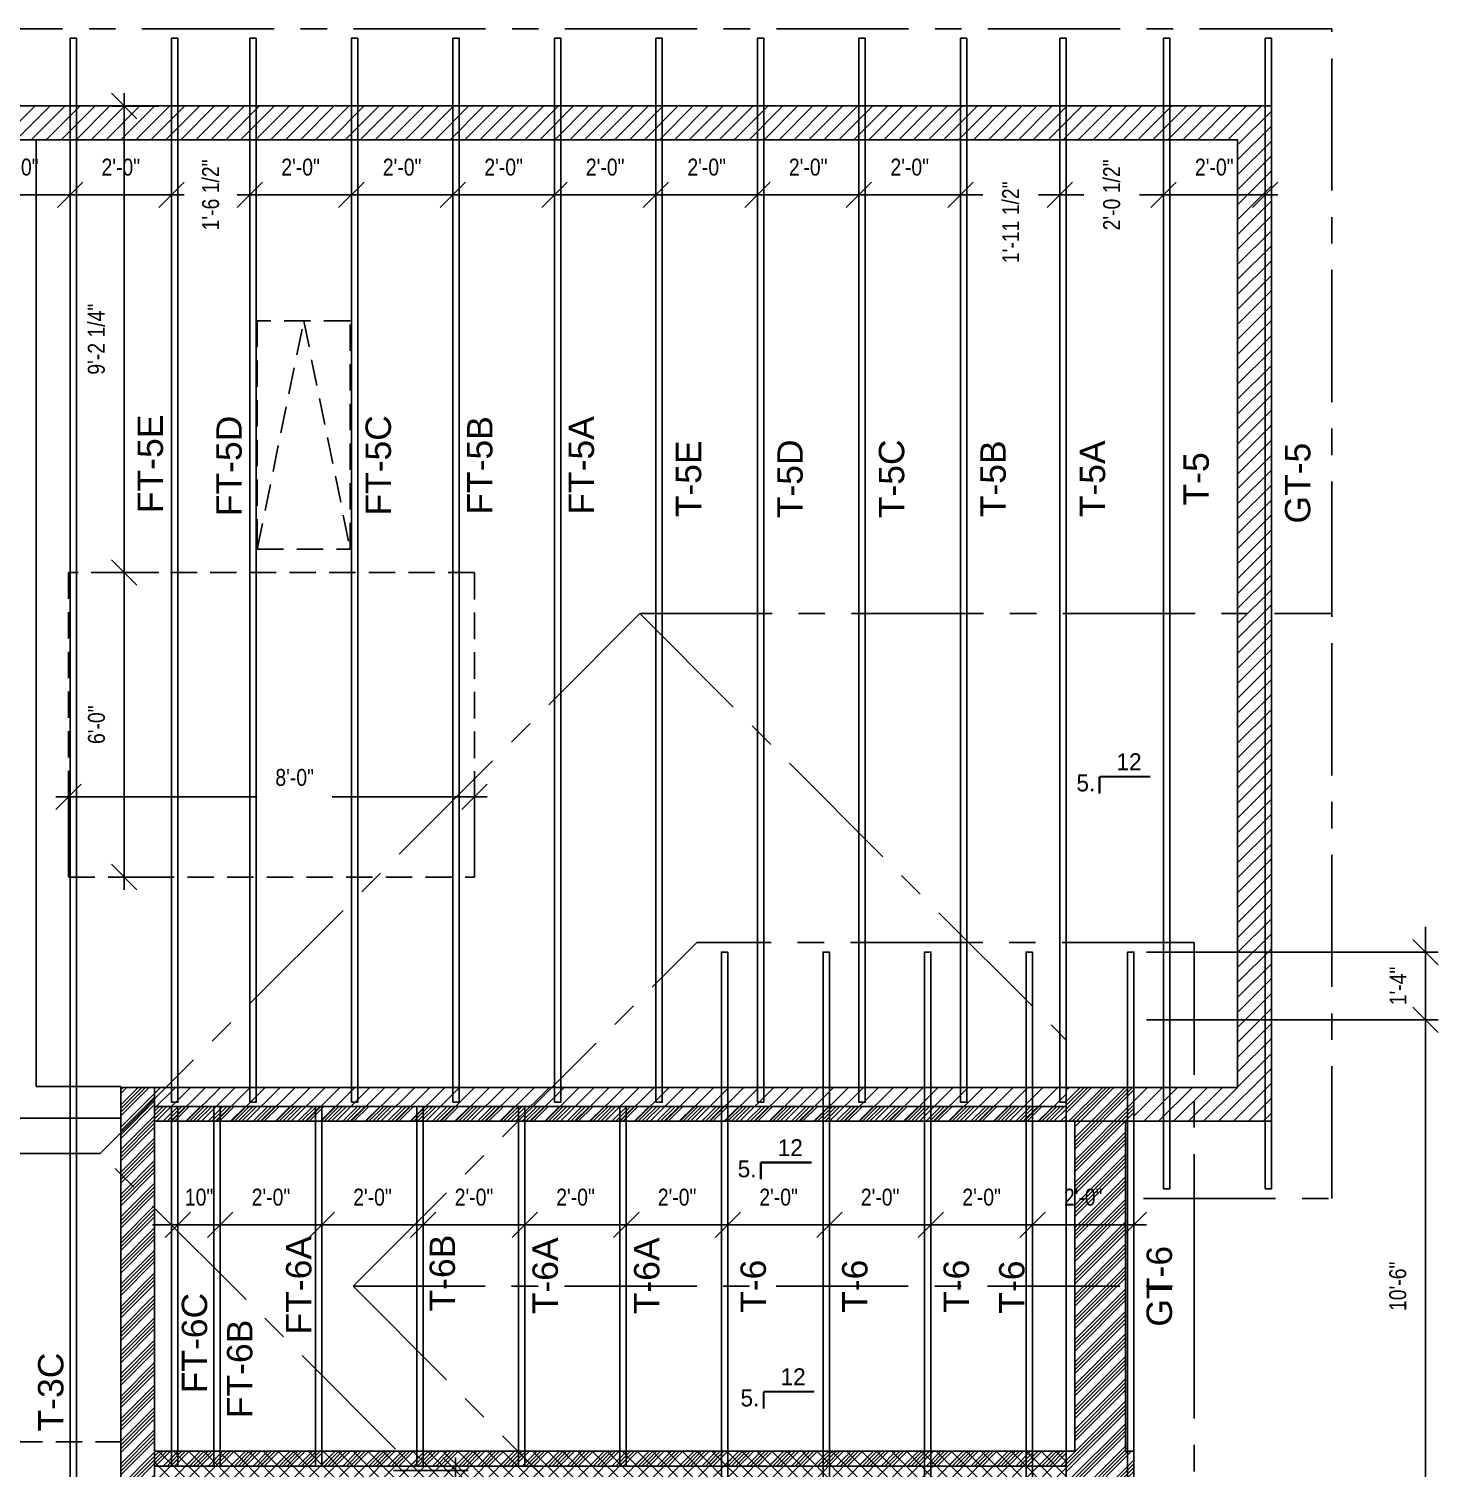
# Model space of a CAD drawing. Header units: inches. Extents: x -1321 to 2514, y -588 to 989.
# Drawn here: x 1571.3 to 1904.4, y 621.4 to 961.7 of the extents above; entities that cross this region are included whole.
import ezdxf
from ezdxf.enums import TextEntityAlignment as Align

# ---------------------------------------------------------------- set-up
doc = ezdxf.new("R2010")
doc.units = ezdxf.units.IN
doc.header["$LTSCALE"] = 25
doc.header["$MEASUREMENT"] = 0
doc.linetypes.add('CENTER', pattern=[2, 1.25, -0.25, 0.25, -0.25])
doc.linetypes.add('HIDDEN', pattern=[0.375, 0.25, -0.125])
for name, color, linetype in [('1WDOOR', 3, 'Continuous'), ('1WEXTERIOR', 150, 'Continuous'), ('1WINTERIOR', 4, 'Continuous'), ('RDIM', 2, 'Continuous'), ('RMARK', 80, 'Continuous'), ('ROOF', 7, 'CENTER'), ('RTRUSS', 30, 'Continuous')]:
    doc.layers.add(name, color=color, linetype=linetype)
doc.styles.add('Dim', font='ARIALN.TTF')
doc.styles.add('Plane', font='arial.ttf')
doc.dimstyles.new('Clearspan', dxfattribs={"dimscale": 48, "dimtxt": 0.083333, "dimasz": 0.125, "dimexe": 0.0625, "dimexo": 0.0625, "dimgap": 0.09375, "dimtad": 1, "dimtoh": 1, "dimdec": 4, "dimzin": 3, "dimdsep": 46, "dimlunit": 4, "dimtxsty": 'Dim', "dimblk": 'OBLIQUE', "dimcen": 0.09375, "dimdle": 0.0625, "dimazin": 0, "dimtfac": 1, "dimtdec": 4, "dimtix": 1, "dimtmove": 2, "dimatfit": 3, "dimfxl": 1, "dimfrac": 2, "dimtolj": 1, "dimtzin": 3, "dimarcsym": 0})

# ---------------------------------------------------------------- blocks, each defined once
blk = doc.blocks.new('PitchIndicator')
at = {"color": 0, "const_width": 0.5}
for points in [[(0, 0), (0, 4)], [(0, 4), (12, 4)]]:
    blk.add_lwpolyline(points, dxfattribs=at)
at = {"color": 0}
blk.add_text('12', height=4, dxfattribs=at).set_placement((4, 5.5))
blk.add_attdef('PITCH', text='', height=4, dxfattribs=at).set_placement((-1, 0.5), align=Align.RIGHT)
blk = doc.blocks.new('_OBLIQUE')
at = {"color": 0, "linetype": 'ByBlock'}
blk.add_line((-0.5, -0.5), (0.5, 0.5), dxfattribs=at)
blk = doc.blocks.new('*D252')
at = {"layer": 'RDIM', "color": 0, "lineweight": -2, "transparency": 16777216}
for p, q in [((1593.81, 946.44), (1593.81, 830.19)), ((1602.01, 943.44), (1590.81, 943.44)), ((1602.01, 833.19), (1590.81, 833.19))]:
    blk.add_line(p, q, dxfattribs=at)
at = {"layer": 'RDIM', "color": 0, "lineweight": -2, "transparency": 16777216, "xscale": 6, "yscale": 6, "zscale": 6}
for p, rotation in [((1593.81, 943.44), 90), ((1593.81, 833.19), 270)]:
    blk.add_blockref('_OBLIQUE', p, dxfattribs=dict(at, rotation=rotation))
at = {"layer": 'RDIM', "color": 0, "transparency": 16777216, "insert": (1587.24, 888.32), "char_height": 4, "attachment_point": 5, "rotation": 90, "style": 'Dim'}
blk.add_mtext('\\A1;9\'-2 1/4"', dxfattribs=at)
blk = doc.blocks.new('*D253')
at = {"layer": 'RDIM', "color": 0, "lineweight": -2, "transparency": 16777216}
for p, q in [((1593.81, 836.19), (1593.81, 758.19)), ((1602.01, 833.19), (1590.81, 833.19)), ((1602.01, 761.19), (1590.81, 761.19))]:
    blk.add_line(p, q, dxfattribs=at)
at = {"layer": 'RDIM', "color": 0, "lineweight": -2, "transparency": 16777216, "xscale": 6, "yscale": 6, "zscale": 6}
for p, rotation in [((1593.81, 833.19), 90), ((1593.81, 761.19), 270)]:
    blk.add_blockref('_OBLIQUE', p, dxfattribs=dict(at, rotation=rotation))
at = {"layer": 'RDIM', "color": 0, "transparency": 16777216, "insert": (1587.27, 797.19), "char_height": 4, "attachment_point": 5, "rotation": 90, "style": 'Dim'}
blk.add_mtext('\\A1;6\'-0"', dxfattribs=at)
blk = doc.blocks.new('*D254')
at = {"layer": 'RDIM', "color": 0, "lineweight": -2, "transparency": 16777216}
for p, q in [((1580.65, 764.19), (1580.65, 783.12)), ((1676.65, 764.19), (1676.65, 783.12)), ((1577.65, 780.12), (1625.24, 780.12)), ((1679.65, 780.12), (1642.97, 780.12))]:
    blk.add_line(p, q, dxfattribs=at)
at = {"layer": 'RDIM', "color": 0, "lineweight": -2, "transparency": 16777216, "xscale": 6, "yscale": 6, "zscale": 6, "rotation": 180}
blk.add_blockref('_OBLIQUE', (1580.65, 780.12), dxfattribs=at)
at = {"layer": 'RDIM', "color": 0, "lineweight": -2, "transparency": 16777216, "xscale": 6, "yscale": 6, "zscale": 6}
blk.add_blockref('_OBLIQUE', (1676.65, 780.12), dxfattribs=at)
at = {"layer": 'RDIM', "color": 0, "transparency": 16777216, "insert": (1634.11, 784.71), "char_height": 4, "attachment_point": 5, "style": 'Dim'}
blk.add_mtext('\\A1;8\'-0"', dxfattribs=at)
blk = doc.blocks.new('*D255')
at = {"layer": 'RDIM', "color": 0, "lineweight": -2, "transparency": 16777216}
for p, q in [((1672.1, 623.94), (1672.1, 558.75)), ((1657.51, 620.94), (1675.1, 620.94)), ((1672.1, 464.44), (1672.1, 531.14)), ((1657.51, 467.44), (1675.1, 467.44))]:
    blk.add_line(p, q, dxfattribs=at)
at = {"layer": 'RDIM', "color": 0, "lineweight": -2, "transparency": 16777216, "xscale": 6, "yscale": 6, "zscale": 6}
for p, rotation in [((1672.1, 620.94), 90), ((1672.1, 467.44), 270)]:
    blk.add_blockref('_OBLIQUE', p, dxfattribs=dict(at, rotation=rotation))
at = {"layer": 'RDIM', "color": 0, "transparency": 16777216, "insert": (1669.67, 544.94), "char_height": 4, "attachment_point": 5, "rotation": 90, "style": 'Dim'}
blk.add_mtext('\\A1;12\'-9 1/2"', dxfattribs=at)
blk = doc.blocks.new('*D345')
at = {"layer": 'RDIM', "color": 0, "lineweight": -2, "transparency": 16777216}
for p, q in [((1557.01, 940.44), (1557.01, 919.42)), ((1581.01, 940.44), (1581.01, 919.42)), ((1554.01, 922.42), (1584.01, 922.42))]:
    blk.add_line(p, q, dxfattribs=at)
at = {"layer": 'RDIM', "color": 0, "lineweight": -2, "transparency": 16777216, "xscale": 6, "yscale": 6, "zscale": 6, "rotation": 180}
blk.add_blockref('_OBLIQUE', (1557.01, 922.42), dxfattribs=at)
at = {"layer": 'RDIM', "color": 0, "lineweight": -2, "transparency": 16777216, "xscale": 6, "yscale": 6, "zscale": 6}
blk.add_blockref('_OBLIQUE', (1581.01, 922.42), dxfattribs=at)
at = {"layer": 'RDIM', "color": 0, "transparency": 16777216, "insert": (1569.01, 928.97), "char_height": 4, "attachment_point": 5, "style": 'Dim'}
blk.add_mtext('\\A1;2\'-0"', dxfattribs=at)
blk = doc.blocks.new('*D346')
at = {"layer": 'RDIM', "color": 0, "lineweight": -2, "transparency": 16777216}
for p, q in [((1581.01, 940.44), (1581.01, 919.42)), ((1605.01, 940.44), (1605.01, 919.42)), ((1578.01, 922.42), (1608.01, 922.42))]:
    blk.add_line(p, q, dxfattribs=at)
at = {"layer": 'RDIM', "color": 0, "lineweight": -2, "transparency": 16777216, "xscale": 6, "yscale": 6, "zscale": 6, "rotation": 180}
blk.add_blockref('_OBLIQUE', (1581.01, 922.42), dxfattribs=at)
at = {"layer": 'RDIM', "color": 0, "lineweight": -2, "transparency": 16777216, "xscale": 6, "yscale": 6, "zscale": 6}
blk.add_blockref('_OBLIQUE', (1605.01, 922.42), dxfattribs=at)
at = {"layer": 'RDIM', "color": 0, "transparency": 16777216, "insert": (1593.01, 928.97), "char_height": 4, "attachment_point": 5, "style": 'Dim'}
blk.add_mtext('\\A1;2\'-0"', dxfattribs=at)
blk = doc.blocks.new('*D347')
at = {"layer": 'RDIM', "color": 0, "lineweight": -2, "transparency": 16777216}
for p, q in [((1605.01, 940.44), (1605.01, 919.42)), ((1623.51, 940.44), (1623.51, 919.42)), ((1605.01, 922.42), (1599.01, 922.42)), ((1605.01, 922.42), (1607.69, 922.42)), ((1623.51, 922.42), (1620.82, 922.42)), ((1623.51, 922.42), (1629.51, 922.42))]:
    blk.add_line(p, q, dxfattribs=at)
at = {"layer": 'RDIM', "color": 0, "lineweight": -2, "transparency": 16777216, "xscale": 6, "yscale": 6, "zscale": 6}
blk.add_blockref('_OBLIQUE', (1605.01, 922.42), dxfattribs=at)
at = {"layer": 'RDIM', "color": 0, "lineweight": -2, "transparency": 16777216, "xscale": 6, "yscale": 6, "zscale": 6, "rotation": 180}
blk.add_blockref('_OBLIQUE', (1623.51, 922.42), dxfattribs=at)
at = {"layer": 'RDIM', "color": 0, "transparency": 16777216, "insert": (1614.26, 922.42), "char_height": 4, "attachment_point": 5, "rotation": 90, "style": 'Dim'}
blk.add_mtext('\\A1;1\'-6 1/2"', dxfattribs=at)
blk = doc.blocks.new('*D348')
at = {"layer": 'RDIM', "color": 0, "lineweight": -2, "transparency": 16777216}
for p, q in [((1623.51, 940.44), (1623.51, 919.42)), ((1647.51, 940.44), (1647.51, 919.42)), ((1620.51, 922.42), (1650.51, 922.42))]:
    blk.add_line(p, q, dxfattribs=at)
at = {"layer": 'RDIM', "color": 0, "lineweight": -2, "transparency": 16777216, "xscale": 6, "yscale": 6, "zscale": 6, "rotation": 180}
blk.add_blockref('_OBLIQUE', (1623.51, 922.42), dxfattribs=at)
at = {"layer": 'RDIM', "color": 0, "lineweight": -2, "transparency": 16777216, "xscale": 6, "yscale": 6, "zscale": 6}
blk.add_blockref('_OBLIQUE', (1647.51, 922.42), dxfattribs=at)
at = {"layer": 'RDIM', "color": 0, "transparency": 16777216, "insert": (1635.51, 928.97), "char_height": 4, "attachment_point": 5, "style": 'Dim'}
blk.add_mtext('\\A1;2\'-0"', dxfattribs=at)
blk = doc.blocks.new('*D349')
at = {"layer": 'RDIM', "color": 0, "lineweight": -2, "transparency": 16777216}
for p, q in [((1647.51, 940.44), (1647.51, 919.42)), ((1671.51, 940.44), (1671.51, 919.42)), ((1644.51, 922.42), (1674.51, 922.42))]:
    blk.add_line(p, q, dxfattribs=at)
at = {"layer": 'RDIM', "color": 0, "lineweight": -2, "transparency": 16777216, "xscale": 6, "yscale": 6, "zscale": 6, "rotation": 180}
blk.add_blockref('_OBLIQUE', (1647.51, 922.42), dxfattribs=at)
at = {"layer": 'RDIM', "color": 0, "lineweight": -2, "transparency": 16777216, "xscale": 6, "yscale": 6, "zscale": 6}
blk.add_blockref('_OBLIQUE', (1671.51, 922.42), dxfattribs=at)
at = {"layer": 'RDIM', "color": 0, "transparency": 16777216, "insert": (1659.51, 928.97), "char_height": 4, "attachment_point": 5, "style": 'Dim'}
blk.add_mtext('\\A1;2\'-0"', dxfattribs=at)
blk = doc.blocks.new('*D350')
at = {"layer": 'RDIM', "color": 0, "lineweight": -2, "transparency": 16777216}
for p, q in [((1671.51, 940.44), (1671.51, 919.42)), ((1695.51, 940.44), (1695.51, 919.42)), ((1668.51, 922.42), (1698.51, 922.42))]:
    blk.add_line(p, q, dxfattribs=at)
at = {"layer": 'RDIM', "color": 0, "lineweight": -2, "transparency": 16777216, "xscale": 6, "yscale": 6, "zscale": 6, "rotation": 180}
blk.add_blockref('_OBLIQUE', (1671.51, 922.42), dxfattribs=at)
at = {"layer": 'RDIM', "color": 0, "lineweight": -2, "transparency": 16777216, "xscale": 6, "yscale": 6, "zscale": 6}
blk.add_blockref('_OBLIQUE', (1695.51, 922.42), dxfattribs=at)
at = {"layer": 'RDIM', "color": 0, "transparency": 16777216, "insert": (1683.51, 928.97), "char_height": 4, "attachment_point": 5, "style": 'Dim'}
blk.add_mtext('\\A1;2\'-0"', dxfattribs=at)
blk = doc.blocks.new('*D351')
at = {"layer": 'RDIM', "color": 0, "lineweight": -2, "transparency": 16777216}
for p, q in [((1695.51, 940.44), (1695.51, 919.42)), ((1719.51, 940.44), (1719.51, 919.42)), ((1692.51, 922.42), (1722.51, 922.42))]:
    blk.add_line(p, q, dxfattribs=at)
at = {"layer": 'RDIM', "color": 0, "lineweight": -2, "transparency": 16777216, "xscale": 6, "yscale": 6, "zscale": 6, "rotation": 180}
blk.add_blockref('_OBLIQUE', (1695.51, 922.42), dxfattribs=at)
at = {"layer": 'RDIM', "color": 0, "lineweight": -2, "transparency": 16777216, "xscale": 6, "yscale": 6, "zscale": 6}
blk.add_blockref('_OBLIQUE', (1719.51, 922.42), dxfattribs=at)
at = {"layer": 'RDIM', "color": 0, "transparency": 16777216, "insert": (1707.51, 928.97), "char_height": 4, "attachment_point": 5, "style": 'Dim'}
blk.add_mtext('\\A1;2\'-0"', dxfattribs=at)
blk = doc.blocks.new('*D352')
at = {"layer": 'RDIM', "color": 0, "lineweight": -2, "transparency": 16777216}
for p, q in [((1719.51, 940.44), (1719.51, 919.42)), ((1743.51, 940.44), (1743.51, 919.42)), ((1716.51, 922.42), (1746.51, 922.42))]:
    blk.add_line(p, q, dxfattribs=at)
at = {"layer": 'RDIM', "color": 0, "lineweight": -2, "transparency": 16777216, "xscale": 6, "yscale": 6, "zscale": 6, "rotation": 180}
blk.add_blockref('_OBLIQUE', (1719.51, 922.42), dxfattribs=at)
at = {"layer": 'RDIM', "color": 0, "lineweight": -2, "transparency": 16777216, "xscale": 6, "yscale": 6, "zscale": 6}
blk.add_blockref('_OBLIQUE', (1743.51, 922.42), dxfattribs=at)
at = {"layer": 'RDIM', "color": 0, "transparency": 16777216, "insert": (1731.51, 928.97), "char_height": 4, "attachment_point": 5, "style": 'Dim'}
blk.add_mtext('\\A1;2\'-0"', dxfattribs=at)
blk = doc.blocks.new('*D353')
at = {"layer": 'RDIM', "color": 0, "lineweight": -2, "transparency": 16777216}
for p, q in [((1743.51, 940.44), (1743.51, 919.42)), ((1767.51, 940.44), (1767.51, 919.42)), ((1740.51, 922.42), (1770.51, 922.42))]:
    blk.add_line(p, q, dxfattribs=at)
at = {"layer": 'RDIM', "color": 0, "lineweight": -2, "transparency": 16777216, "xscale": 6, "yscale": 6, "zscale": 6, "rotation": 180}
blk.add_blockref('_OBLIQUE', (1743.51, 922.42), dxfattribs=at)
at = {"layer": 'RDIM', "color": 0, "lineweight": -2, "transparency": 16777216, "xscale": 6, "yscale": 6, "zscale": 6}
blk.add_blockref('_OBLIQUE', (1767.51, 922.42), dxfattribs=at)
at = {"layer": 'RDIM', "color": 0, "transparency": 16777216, "insert": (1755.51, 928.97), "char_height": 4, "attachment_point": 5, "style": 'Dim'}
blk.add_mtext('\\A1;2\'-0"', dxfattribs=at)
blk = doc.blocks.new('*D354')
at = {"layer": 'RDIM', "color": 0, "lineweight": -2, "transparency": 16777216}
for p, q in [((1767.51, 940.44), (1767.51, 919.42)), ((1791.51, 940.44), (1791.51, 919.42)), ((1764.51, 922.42), (1794.51, 922.42))]:
    blk.add_line(p, q, dxfattribs=at)
at = {"layer": 'RDIM', "color": 0, "lineweight": -2, "transparency": 16777216, "xscale": 6, "yscale": 6, "zscale": 6, "rotation": 180}
blk.add_blockref('_OBLIQUE', (1767.51, 922.42), dxfattribs=at)
at = {"layer": 'RDIM', "color": 0, "lineweight": -2, "transparency": 16777216, "xscale": 6, "yscale": 6, "zscale": 6}
blk.add_blockref('_OBLIQUE', (1791.51, 922.42), dxfattribs=at)
at = {"layer": 'RDIM', "color": 0, "transparency": 16777216, "insert": (1779.51, 928.97), "char_height": 4, "attachment_point": 5, "style": 'Dim'}
blk.add_mtext('\\A1;2\'-0"', dxfattribs=at)
blk = doc.blocks.new('*D355')
at = {"layer": 'RDIM', "color": 0, "lineweight": -2, "transparency": 16777216}
for p, q in [((1791.51, 940.44), (1791.51, 919.42)), ((1815.01, 940.44), (1815.01, 919.42)), ((1788.51, 922.42), (1796.82, 922.42)), ((1818.01, 922.42), (1809.96, 922.42))]:
    blk.add_line(p, q, dxfattribs=at)
at = {"layer": 'RDIM', "color": 0, "lineweight": -2, "transparency": 16777216, "xscale": 6, "yscale": 6, "zscale": 6, "rotation": 180}
blk.add_blockref('_OBLIQUE', (1791.51, 922.42), dxfattribs=at)
at = {"layer": 'RDIM', "color": 0, "lineweight": -2, "transparency": 16777216, "xscale": 6, "yscale": 6, "zscale": 6}
blk.add_blockref('_OBLIQUE', (1815.01, 922.42), dxfattribs=at)
at = {"layer": 'RDIM', "color": 0, "transparency": 16777216, "insert": (1803.39, 915.95), "char_height": 4, "attachment_point": 5, "rotation": 90, "style": 'Dim'}
blk.add_mtext('\\A1;1\'-11 1/2"', dxfattribs=at)
blk = doc.blocks.new('*D356')
at = {"layer": 'RDIM', "color": 0, "lineweight": -2, "transparency": 16777216}
for p, q in [((1815.01, 940.44), (1815.01, 919.42)), ((1839.51, 940.44), (1839.51, 919.42)), ((1812.01, 922.42), (1820.69, 922.42)), ((1842.51, 922.42), (1833.82, 922.42))]:
    blk.add_line(p, q, dxfattribs=at)
at = {"layer": 'RDIM', "color": 0, "lineweight": -2, "transparency": 16777216, "xscale": 6, "yscale": 6, "zscale": 6, "rotation": 180}
blk.add_blockref('_OBLIQUE', (1815.01, 922.42), dxfattribs=at)
at = {"layer": 'RDIM', "color": 0, "lineweight": -2, "transparency": 16777216, "xscale": 6, "yscale": 6, "zscale": 6}
blk.add_blockref('_OBLIQUE', (1839.51, 922.42), dxfattribs=at)
at = {"layer": 'RDIM', "color": 0, "transparency": 16777216, "insert": (1827.26, 922.42), "char_height": 4, "attachment_point": 5, "rotation": 90, "style": 'Dim'}
blk.add_mtext('\\A1;2\'-0 1/2"', dxfattribs=at)
blk = doc.blocks.new('*D357')
at = {"layer": 'RDIM', "color": 0, "lineweight": -2, "transparency": 16777216}
for p, q in [((1839.51, 940.44), (1839.51, 919.42)), ((1863.51, 940.44), (1863.51, 919.42)), ((1836.51, 922.42), (1866.51, 922.42))]:
    blk.add_line(p, q, dxfattribs=at)
at = {"layer": 'RDIM', "color": 0, "lineweight": -2, "transparency": 16777216, "xscale": 6, "yscale": 6, "zscale": 6, "rotation": 180}
blk.add_blockref('_OBLIQUE', (1839.51, 922.42), dxfattribs=at)
at = {"layer": 'RDIM', "color": 0, "lineweight": -2, "transparency": 16777216, "xscale": 6, "yscale": 6, "zscale": 6}
blk.add_blockref('_OBLIQUE', (1863.51, 922.42), dxfattribs=at)
at = {"layer": 'RDIM', "color": 0, "transparency": 16777216, "insert": (1851.51, 928.97), "char_height": 4, "attachment_point": 5, "style": 'Dim'}
blk.add_mtext('\\A1;2\'-0"', dxfattribs=at)
blk = doc.blocks.new('*D360')
at = {"layer": 'RDIM', "color": 0, "lineweight": -2, "transparency": 16777216}
for p, q in [((1901.44, 598.44), (1901.44, 730.44)), ((1835.51, 727.44), (1904.44, 727.44)), ((1835.51, 601.44), (1904.44, 601.44))]:
    blk.add_line(p, q, dxfattribs=at)
at = {"layer": 'RDIM', "color": 0, "lineweight": -2, "transparency": 16777216, "xscale": 6, "yscale": 6, "zscale": 6}
for p, rotation in [((1901.44, 727.44), 90), ((1901.44, 601.44), 270)]:
    blk.add_blockref('_OBLIQUE', p, dxfattribs=dict(at, rotation=rotation))
at = {"layer": 'RDIM', "color": 0, "transparency": 16777216, "insert": (1894.9, 664.44), "char_height": 4, "attachment_point": 5, "rotation": 90, "style": 'Dim'}
blk.add_mtext('\\A1;10\'-6"', dxfattribs=at)
blk = doc.blocks.new('*D362')
at = {"layer": 'RDIM', "color": 0, "lineweight": -2, "transparency": 16777216}
for p, q in [((1901.44, 743.44), (1901.44, 749.44)), ((1835.51, 743.44), (1904.44, 743.44)), ((1901.44, 727.44), (1901.44, 743.44)), ((1835.51, 727.44), (1904.44, 727.44)), ((1901.44, 727.44), (1901.44, 721.44))]:
    blk.add_line(p, q, dxfattribs=at)
at = {"layer": 'RDIM', "color": 0, "lineweight": -2, "transparency": 16777216, "xscale": 6, "yscale": 6, "zscale": 6}
for p, rotation in [((1901.44, 743.44), 270), ((1901.44, 727.44), 90)]:
    blk.add_blockref('_OBLIQUE', p, dxfattribs=dict(at, rotation=rotation))
at = {"layer": 'RDIM', "color": 0, "transparency": 16777216, "insert": (1894.93, 735.44), "char_height": 4, "attachment_point": 5, "rotation": 90, "style": 'Dim'}
blk.add_mtext('\\A1;1\'-4"', dxfattribs=at)
blk = doc.blocks.new('*D363')
at = {"layer": 'RDIM', "color": 0, "lineweight": -2, "transparency": 16777216}
for p, q in [((1808.51, 724.44), (1808.51, 675.95)), ((1832.51, 724.44), (1832.51, 675.95)), ((1835.51, 678.95), (1805.51, 678.95))]:
    blk.add_line(p, q, dxfattribs=at)
at = {"layer": 'RDIM', "color": 0, "lineweight": -2, "transparency": 16777216, "xscale": 6, "yscale": 6, "zscale": 6, "rotation": 180}
blk.add_blockref('_OBLIQUE', (1808.51, 678.95), dxfattribs=at)
at = {"layer": 'RDIM', "color": 0, "lineweight": -2, "transparency": 16777216, "xscale": 6, "yscale": 6, "zscale": 6}
blk.add_blockref('_OBLIQUE', (1832.51, 678.95), dxfattribs=at)
at = {"layer": 'RDIM', "color": 0, "transparency": 16777216, "insert": (1820.51, 685.49), "char_height": 4, "attachment_point": 5, "style": 'Dim'}
blk.add_mtext('\\A1;2\'-0"', dxfattribs=at)
blk = doc.blocks.new('*D364')
at = {"layer": 'RDIM', "color": 0, "lineweight": -2, "transparency": 16777216}
for p, q in [((1784.51, 724.44), (1784.51, 675.95)), ((1808.51, 724.44), (1808.51, 675.95)), ((1811.51, 678.95), (1781.51, 678.95))]:
    blk.add_line(p, q, dxfattribs=at)
at = {"layer": 'RDIM', "color": 0, "lineweight": -2, "transparency": 16777216, "xscale": 6, "yscale": 6, "zscale": 6, "rotation": 180}
blk.add_blockref('_OBLIQUE', (1784.51, 678.95), dxfattribs=at)
at = {"layer": 'RDIM', "color": 0, "lineweight": -2, "transparency": 16777216, "xscale": 6, "yscale": 6, "zscale": 6}
blk.add_blockref('_OBLIQUE', (1808.51, 678.95), dxfattribs=at)
at = {"layer": 'RDIM', "color": 0, "transparency": 16777216, "insert": (1796.51, 685.49), "char_height": 4, "attachment_point": 5, "style": 'Dim'}
blk.add_mtext('\\A1;2\'-0"', dxfattribs=at)
blk = doc.blocks.new('*D365')
at = {"layer": 'RDIM', "color": 0, "lineweight": -2, "transparency": 16777216}
for p, q in [((1760.51, 724.44), (1760.51, 675.95)), ((1784.51, 724.44), (1784.51, 675.95)), ((1787.51, 678.95), (1757.51, 678.95))]:
    blk.add_line(p, q, dxfattribs=at)
at = {"layer": 'RDIM', "color": 0, "lineweight": -2, "transparency": 16777216, "xscale": 6, "yscale": 6, "zscale": 6, "rotation": 180}
blk.add_blockref('_OBLIQUE', (1760.51, 678.95), dxfattribs=at)
at = {"layer": 'RDIM', "color": 0, "lineweight": -2, "transparency": 16777216, "xscale": 6, "yscale": 6, "zscale": 6}
blk.add_blockref('_OBLIQUE', (1784.51, 678.95), dxfattribs=at)
at = {"layer": 'RDIM', "color": 0, "transparency": 16777216, "insert": (1772.51, 685.49), "char_height": 4, "attachment_point": 5, "style": 'Dim'}
blk.add_mtext('\\A1;2\'-0"', dxfattribs=at)
blk = doc.blocks.new('*D366')
at = {"layer": 'RDIM', "color": 0, "lineweight": -2, "transparency": 16777216}
for p, q in [((1736.51, 724.44), (1736.51, 675.95)), ((1760.51, 724.44), (1760.51, 675.95)), ((1763.51, 678.95), (1733.51, 678.95))]:
    blk.add_line(p, q, dxfattribs=at)
at = {"layer": 'RDIM', "color": 0, "lineweight": -2, "transparency": 16777216, "xscale": 6, "yscale": 6, "zscale": 6, "rotation": 180}
blk.add_blockref('_OBLIQUE', (1736.51, 678.95), dxfattribs=at)
at = {"layer": 'RDIM', "color": 0, "lineweight": -2, "transparency": 16777216, "xscale": 6, "yscale": 6, "zscale": 6}
blk.add_blockref('_OBLIQUE', (1760.51, 678.95), dxfattribs=at)
at = {"layer": 'RDIM', "color": 0, "transparency": 16777216, "insert": (1748.51, 685.49), "char_height": 4, "attachment_point": 5, "style": 'Dim'}
blk.add_mtext('\\A1;2\'-0"', dxfattribs=at)
blk = doc.blocks.new('*D367')
at = {"layer": 'RDIM', "color": 0, "lineweight": -2, "transparency": 16777216}
for p, q in [((1736.51, 724.44), (1736.51, 675.95)), ((1712.51, 703.94), (1712.51, 675.95)), ((1739.51, 678.95), (1709.51, 678.95))]:
    blk.add_line(p, q, dxfattribs=at)
at = {"layer": 'RDIM', "color": 0, "lineweight": -2, "transparency": 16777216, "xscale": 6, "yscale": 6, "zscale": 6, "rotation": 180}
blk.add_blockref('_OBLIQUE', (1712.51, 678.95), dxfattribs=at)
at = {"layer": 'RDIM', "color": 0, "lineweight": -2, "transparency": 16777216, "xscale": 6, "yscale": 6, "zscale": 6}
blk.add_blockref('_OBLIQUE', (1736.51, 678.95), dxfattribs=at)
at = {"layer": 'RDIM', "color": 0, "transparency": 16777216, "insert": (1724.51, 685.49), "char_height": 4, "attachment_point": 5, "style": 'Dim'}
blk.add_mtext('\\A1;2\'-0"', dxfattribs=at)
blk = doc.blocks.new('*D368')
at = {"layer": 'RDIM', "color": 0, "lineweight": -2, "transparency": 16777216}
for p, q in [((1688.51, 703.94), (1688.51, 675.95)), ((1712.51, 703.94), (1712.51, 675.95)), ((1715.51, 678.95), (1685.51, 678.95))]:
    blk.add_line(p, q, dxfattribs=at)
at = {"layer": 'RDIM', "color": 0, "lineweight": -2, "transparency": 16777216, "xscale": 6, "yscale": 6, "zscale": 6, "rotation": 180}
blk.add_blockref('_OBLIQUE', (1688.51, 678.95), dxfattribs=at)
at = {"layer": 'RDIM', "color": 0, "lineweight": -2, "transparency": 16777216, "xscale": 6, "yscale": 6, "zscale": 6}
blk.add_blockref('_OBLIQUE', (1712.51, 678.95), dxfattribs=at)
at = {"layer": 'RDIM', "color": 0, "transparency": 16777216, "insert": (1700.51, 685.49), "char_height": 4, "attachment_point": 5, "style": 'Dim'}
blk.add_mtext('\\A1;2\'-0"', dxfattribs=at)
blk = doc.blocks.new('*D369')
at = {"layer": 'RDIM', "color": 0, "lineweight": -2, "transparency": 16777216}
for p, q in [((1664.51, 703.94), (1664.51, 675.95)), ((1688.51, 703.94), (1688.51, 675.95)), ((1691.51, 678.95), (1661.51, 678.95))]:
    blk.add_line(p, q, dxfattribs=at)
at = {"layer": 'RDIM', "color": 0, "lineweight": -2, "transparency": 16777216, "xscale": 6, "yscale": 6, "zscale": 6, "rotation": 180}
blk.add_blockref('_OBLIQUE', (1664.51, 678.95), dxfattribs=at)
at = {"layer": 'RDIM', "color": 0, "lineweight": -2, "transparency": 16777216, "xscale": 6, "yscale": 6, "zscale": 6}
blk.add_blockref('_OBLIQUE', (1688.51, 678.95), dxfattribs=at)
at = {"layer": 'RDIM', "color": 0, "transparency": 16777216, "insert": (1676.51, 685.49), "char_height": 4, "attachment_point": 5, "style": 'Dim'}
blk.add_mtext('\\A1;2\'-0"', dxfattribs=at)
blk = doc.blocks.new('*D370')
at = {"layer": 'RDIM', "color": 0, "lineweight": -2, "transparency": 16777216}
for p, q in [((1640.51, 703.94), (1640.51, 675.95)), ((1664.51, 703.94), (1664.51, 675.95)), ((1667.51, 678.95), (1637.51, 678.95))]:
    blk.add_line(p, q, dxfattribs=at)
at = {"layer": 'RDIM', "color": 0, "lineweight": -2, "transparency": 16777216, "xscale": 6, "yscale": 6, "zscale": 6, "rotation": 180}
blk.add_blockref('_OBLIQUE', (1640.51, 678.95), dxfattribs=at)
at = {"layer": 'RDIM', "color": 0, "lineweight": -2, "transparency": 16777216, "xscale": 6, "yscale": 6, "zscale": 6}
blk.add_blockref('_OBLIQUE', (1664.51, 678.95), dxfattribs=at)
at = {"layer": 'RDIM', "color": 0, "transparency": 16777216, "insert": (1652.51, 685.49), "char_height": 4, "attachment_point": 5, "style": 'Dim'}
blk.add_mtext('\\A1;2\'-0"', dxfattribs=at)
blk = doc.blocks.new('*D371')
at = {"layer": 'RDIM', "color": 0, "lineweight": -2, "transparency": 16777216}
for p, q in [((1616.51, 703.94), (1616.51, 675.95)), ((1640.51, 703.94), (1640.51, 675.95)), ((1643.51, 678.95), (1613.51, 678.95))]:
    blk.add_line(p, q, dxfattribs=at)
at = {"layer": 'RDIM', "color": 0, "lineweight": -2, "transparency": 16777216, "xscale": 6, "yscale": 6, "zscale": 6, "rotation": 180}
blk.add_blockref('_OBLIQUE', (1616.51, 678.95), dxfattribs=at)
at = {"layer": 'RDIM', "color": 0, "lineweight": -2, "transparency": 16777216, "xscale": 6, "yscale": 6, "zscale": 6}
blk.add_blockref('_OBLIQUE', (1640.51, 678.95), dxfattribs=at)
at = {"layer": 'RDIM', "color": 0, "transparency": 16777216, "insert": (1628.51, 685.49), "char_height": 4, "attachment_point": 5, "style": 'Dim'}
blk.add_mtext('\\A1;2\'-0"', dxfattribs=at)
blk = doc.blocks.new('*D372')
at = {"layer": 'RDIM', "color": 0, "lineweight": -2, "transparency": 16777216}
for p, q in [((1606.51, 703.94), (1606.51, 675.95)), ((1616.51, 703.94), (1616.51, 675.95)), ((1606.51, 678.95), (1600.51, 678.95)), ((1616.51, 678.95), (1606.51, 678.95)), ((1616.51, 678.95), (1622.51, 678.95))]:
    blk.add_line(p, q, dxfattribs=at)
at = {"layer": 'RDIM', "color": 0, "lineweight": -2, "transparency": 16777216, "xscale": 6, "yscale": 6, "zscale": 6}
blk.add_blockref('_OBLIQUE', (1606.51, 678.95), dxfattribs=at)
at = {"layer": 'RDIM', "color": 0, "lineweight": -2, "transparency": 16777216, "xscale": 6, "yscale": 6, "zscale": 6, "rotation": 180}
blk.add_blockref('_OBLIQUE', (1616.51, 678.95), dxfattribs=at)
at = {"layer": 'RDIM', "color": 0, "transparency": 16777216, "insert": (1611.51, 685.49), "char_height": 4, "attachment_point": 5, "style": 'Dim'}
blk.add_mtext('\\A1;10"', dxfattribs=at)

msp = doc.modelspace()

# ---------------------------------------------------------------- hatches: boundary and pattern name
at = {"layer": '1WDOOR'}
h = msp.add_hatch(dxfattribs=at)
h.set_pattern_fill('ANSI31', color=6, scale=20)
h.paths.add_polyline_path([(1832.50639, 711.44371), (1832.50639, 703.44371), (1865.00639, 703.44371), (1865.00639, 943.44371), (861.00639, 943.44371), (861.00639, 771.44371), (1033.00639, 771.44371), (1033.00639, 779.44371), (869.00639, 779.44371), (869.00639, 935.44371), (1857.00639, 935.44371), (1857.00639, 711.44371)])
h = msp.add_hatch(dxfattribs=at)
h.set_pattern_fill('ANSI37', color=1, scale=20)
h.paths.add_polyline_path([(1601.00639, 617.44371), (1601.00639, 625.44371), (1816.50639, 625.44371), (1816.50639, 467.44371), (913.00639, 467.44371), (913.00639, 559.44371), (1033.00639, 559.44371), (1033.00639, 779.44371), (1041.00639, 779.44371), (1041.00639, 551.44371), (921.00639, 551.44371), (921.00639, 475.44371), (1808.50639, 475.44371), (1808.50639, 617.44371)])
h = msp.add_hatch(dxfattribs=at)
h.set_pattern_fill('ANSI34', color=256, scale=5)
h.paths.add_polyline_path([(1593.00639, 617.44371), (1593.00639, 711.44371), (1601.00639, 711.44371), (1601.00639, 617.44371)])
h = msp.add_hatch(dxfattribs=at)
h.set_pattern_fill('ANSI31', color=6, scale=20)
h.paths.add_polyline_path([(1601.00639, 703.44371), (1601.00639, 711.44371), (1816.50639, 711.44371), (1816.50639, 703.44371)])
h = msp.add_hatch(dxfattribs=at)
h.set_pattern_fill('ANSI34', color=256, scale=5)
h.paths.add_polyline_path([(1832.50639, 601.44371), (1816.50639, 601.44371), (1816.50639, 625.44371), (1818.50639, 625.44371), (1818.50639, 703.44371), (1816.50639, 703.44371), (1816.50639, 711.44371), (1832.50639, 711.44371), (1832.50639, 703.44371), (1830.50639, 703.44371), (1830.50639, 625.44371), (1832.50639, 625.44371)])
h = msp.add_hatch(dxfattribs=at)
h.set_pattern_fill('ANSI34', color=256, scale=5)
h.set_pattern_definition([(45, (0, 81.5), (-2.6516504, 2.6516504), []), (45, (0.884, 81.5), (-2.6516504, 2.6516504), []), (45, (1.7678, 81.5), (-2.6516504, 2.6516504), []), (45, (2.6517, 81.5), (-2.6516504, 2.6516504), [])])
h.paths.add_polyline_path([(1601.00639, 706.94371), (1816.50639, 706.94371), (1816.50639, 703.44371), (1601.00639, 703.44371)])
h = msp.add_hatch(dxfattribs=at)
h.set_pattern_fill('ANSI34', color=256, scale=5)
h.paths.add_polyline_path([(1601.00639, 625.44371), (1816.50639, 625.44371), (1816.50639, 621.94371), (1601.00639, 621.94371)])

# ---------------------------------------------------------------- linework, layer by layer
at = {"layer": '1WDOOR', "color": 6}
for points in [[(1832.50639, 711.44371), (1832.50639, 703.44371), (1865.00639, 703.44371), (1865.00639, 943.44371), (861.00639, 943.44371), (861.00639, 771.44371), (1033.00639, 771.44371), (1033.00639, 779.44371), (869.00639, 779.44371), (869.00639, 935.44371), (1857.00639, 935.44371), (1857.00639, 711.44371)], [(1601.00639, 703.44371), (1601.00639, 711.44371), (1816.50639, 711.44371), (1816.50639, 703.44371)]]:
    msp.add_lwpolyline(points, close=True, dxfattribs=at)
at = {"layer": '1WDOOR', "color": 1}
msp.add_lwpolyline([(1601.00639, 617.44371), (1601.00639, 625.44371), (1816.50639, 625.44371), (1816.50639, 467.44371), (913.00639, 467.44371), (913.00639, 559.44371), (1033.00639, 559.44371), (1033.00639, 779.44371), (1041.00639, 779.44371), (1041.00639, 551.44371), (921.00639, 551.44371), (921.00639, 475.44371), (1808.50639, 475.44371), (1808.50639, 617.44371)], close=True, dxfattribs=at)
at = {"layer": '1WDOOR'}
for points in [[(1593.00639, 617.44371), (1593.00639, 711.44371), (1601.00639, 711.44371), (1601.00639, 617.44371)], [(1832.50639, 601.44371), (1816.50639, 601.44371), (1816.50639, 625.44371), (1818.50639, 625.44371), (1818.50639, 703.44371), (1816.50639, 703.44371), (1816.50639, 711.44371), (1832.50639, 711.44371), (1832.50639, 703.44371), (1830.50639, 703.44371), (1830.50639, 625.44371), (1832.50639, 625.44371)], [(1601.00639, 706.94371), (1816.50639, 706.94371), (1816.50639, 703.44371), (1601.00639, 703.44371)], [(1601.00639, 625.44371), (1816.50639, 625.44371), (1816.50639, 621.94371), (1601.00639, 621.94371)]]:
    msp.add_lwpolyline(points, close=True, dxfattribs=at)
at = {"layer": '1WEXTERIOR'}
for p, q in [((1865.00639, 943.44371), (861.00639, 943.44371)), ((1865.00639, 703.44371), (1865.00639, 943.44371)), ((1857.00639, 935.44371), (1573.00639, 935.44371)), ((1857.00639, 711.44371), (1857.00639, 935.44371)), ((1593.00639, 711.44371), (1857.00639, 711.44371)), ((1593.00639, 617.44371), (1593.00639, 703.94371)), ((1601.00639, 703.44371), (1818.50639, 703.44371)), ((1601.00639, 625.44371), (1601.00639, 703.44371)), ((1818.50639, 625.44371), (1818.50639, 703.44371)), ((1830.50639, 625.44371), (1830.50639, 703.44371)), ((1830.50639, 703.44371), (1865.00639, 703.44371)), ((1818.50639, 625.44371), (1601.00639, 625.44371)), ((1832.50639, 625.44371), (1830.50639, 625.44371)), ((1832.50639, 601.44371), (1832.50639, 625.44371))]:
    msp.add_line(p, q, dxfattribs=at)
at = {"layer": '1WINTERIOR'}
for p, q in [((1573.00639, 935.44371), (1573.00639, 711.69371)), ((1593.00639, 711.69371), (1573.00639, 711.69371)), ((1593.00639, 704.19371), (1493.50639, 704.19371))]:
    msp.add_line(p, q, dxfattribs=at)
at = {"layer": '1WINTERIOR', "linetype": 'HIDDEN'}
for p, q in [((1625.25639, 838.65946), (1636.25639, 892.65946)), ((1636.25639, 892.65946), (1647.25639, 838.65946)), ((1549.50639, 627.69371), (1593.00639, 627.69371))]:
    msp.add_line(p, q, dxfattribs=at)
at = {"layer": '1WINTERIOR'}
msp.add_lwpolyline([(913.00639, 467.44371), (913.00639, 771.44371), (861.00639, 771.44371), (861.00639, 943.44371), (1865.00639, 943.44371), (1865.00639, 703.44371), (1816.50639, 703.44371), (1816.50639, 467.44371)], close=True, dxfattribs=at)
at = {"layer": '1WINTERIOR', "linetype": 'HIDDEN'}
for points in [[(1625.25639, 838.65946), (1647.25639, 838.65946), (1647.25639, 892.65946), (1625.25639, 892.65946)], [(1580.64815, 761.19371), (1676.64815, 761.19371), (1676.64815, 833.19371), (1580.64815, 833.19371)]]:
    msp.add_lwpolyline(points, close=True, dxfattribs=at)
at = {"layer": 'ROOF'}
for p, q in [((1879.25639, 961.69371), (842.75639, 961.69371)), ((1879.25639, 823.44371), (1879.25639, 961.69371)), ((1588.10639, 695.84371), (1715.70639, 823.44371)), ((1715.70639, 823.44371), (1816.50639, 722.64371)), ((1715.70639, 823.44371), (1879.25639, 823.44371)), ((1879.25639, 685.19371), (1879.25639, 823.44371)), ((1846.75639, 745.69371), (1729.15639, 745.69371)), ((1846.75639, 664.44371), (1846.75639, 745.69371)), ((1588.10639, 695.84371), (1141.40639, 695.84371)), ((1834.75639, 449.19371), (1588.10639, 695.84371)), ((1834.75639, 685.19371), (1879.25639, 685.19371)), ((1647.90639, 664.44371), (1846.75639, 664.44371)), ((1846.75639, 583.19371), (1846.75639, 664.44371))]:
    msp.add_line(p, q, dxfattribs=at)
at = {"layer": 'ROOF', "extrusion": (0.384615, -1.38778e-16, 0.923077)}
msp.add_line((1647.90639, 664.44371), (1729.15639, 745.69371), dxfattribs=at)
at = {"layer": 'ROOF', "extrusion": (0.384615, 1.38778e-16, 0.923077)}
msp.add_line((1647.90639, 664.44371), (1729.15639, 583.19371), dxfattribs=at)
at = {"layer": 'RTRUSS'}
for points in [[(1581.00639, 451.44371), (1581.00639, 959.44371), (1582.50639, 959.44371), (1582.50639, 451.44371)], [(1605.00639, 707.94371), (1605.00639, 959.44371), (1606.50639, 959.44371), (1606.50639, 707.94371)], [(1623.50639, 707.94371), (1623.50639, 959.44371), (1625.00639, 959.44371), (1625.00639, 707.94371)], [(1647.50639, 707.94371), (1647.50639, 959.44371), (1649.00639, 959.44371), (1649.00639, 707.94371)], [(1671.50639, 707.94371), (1671.50639, 959.44371), (1673.00639, 959.44371), (1673.00639, 707.94371)], [(1695.50639, 707.94371), (1695.50639, 959.44371), (1697.00639, 959.44371), (1697.00639, 707.94371)], [(1719.50639, 707.94371), (1719.50639, 959.44371), (1721.00639, 959.44371), (1721.00639, 707.94371)], [(1743.50639, 707.94371), (1743.50639, 959.44371), (1745.00639, 959.44371), (1745.00639, 707.94371)], [(1767.50639, 707.94371), (1767.50639, 959.44371), (1769.00639, 959.44371), (1769.00639, 707.94371)], [(1791.50639, 707.94371), (1791.50639, 959.44371), (1793.00639, 959.44371), (1793.00639, 707.94371)], [(1815.00639, 707.94371), (1815.00639, 959.44371), (1816.50639, 959.44371), (1816.50639, 707.94371)], [(1839.50639, 687.44371), (1839.50639, 959.44371), (1841.00639, 959.44371), (1841.00639, 687.44371)], [(1863.50639, 687.44371), (1863.50639, 959.44371), (1865.00639, 959.44371), (1865.00639, 687.44371)], [(1735.00639, 585.44371), (1735.00639, 743.44371), (1736.50639, 743.44371), (1736.50639, 585.44371)], [(1759.00639, 585.44371), (1759.00639, 743.44371), (1760.50639, 743.44371), (1760.50639, 585.44371)], [(1783.00639, 585.44371), (1783.00639, 743.44371), (1784.50639, 743.44371), (1784.50639, 585.44371)], [(1807.00639, 585.44371), (1807.00639, 743.44371), (1808.50639, 743.44371), (1808.50639, 585.44371)], [(1831.00639, 585.44371), (1831.00639, 743.44371), (1832.50639, 743.44371), (1832.50639, 585.44371)], [(1605.00639, 621.94371), (1605.00639, 706.94371), (1606.50639, 706.94371), (1606.50639, 621.94371)], [(1615.00639, 621.94371), (1615.00639, 706.94371), (1616.50639, 706.94371), (1616.50639, 621.94371)], [(1639.00639, 621.94371), (1639.00639, 706.94371), (1640.50639, 706.94371), (1640.50639, 621.94371)], [(1663.00639, 621.94371), (1663.00639, 706.94371), (1664.50639, 706.94371), (1664.50639, 621.94371)], [(1687.00639, 621.94371), (1687.00639, 706.94371), (1688.50639, 706.94371), (1688.50639, 621.94371)], [(1711.00639, 621.94371), (1711.00639, 706.94371), (1712.50639, 706.94371), (1712.50639, 621.94371)]]:
    msp.add_lwpolyline(points, close=True, dxfattribs=at)

# ---------------------------------------------------------------- block references
at = {"layer": 'RDIM'}
for p in [(1824.3776, 780.93082), (1744.29952, 689.71055)]:
    msp.add_blockref('PitchIndicator', p, dxfattribs=at).add_auto_attribs({'PITCH': '5.'})
at = {"layer": 'RDIM', "rotation": 359.9999999999999}
msp.add_blockref('PitchIndicator', (1744.96085, 635.54951), dxfattribs=at).add_auto_attribs({'PITCH': '5.'})

# ---------------------------------------------------------------- texts
at = {"layer": 'RMARK', "color": 2, "style": 'Plane'}
for s, p in [('FT-5E', (1599.97319, 858.85627)), ('FT-5D', (1618.59284, 858.36252)), ('FT-5C', (1653.86329, 858.48135)), ('FT-5B', (1677.86329, 858.48135)), ('FT-5A', (1701.86329, 858.48135)), ('T-5C', (1775.20788, 855.31073)), ('T-5A', (1822.70788, 855.31073)), ('T-5E', (1727.20788, 855.31073)), ('T-5D', (1751.20788, 855.31073)), ('T-5B', (1799.20788, 855.31073)), ('T-5', (1847.20788, 855.31073)), ('GT-5', (1871.20789, 854.29046)), ('FT-6A', (1635.06156, 664.70078)), ('T-6B', (1669.00487, 667.56245)), ('T-6A', (1693.32682, 666.91926)), ('T-6A', (1717.32682, 666.91926)), ('T-6', (1742.50639, 664.44371)), ('T-6', (1766.50639, 664.44371)), ('T-6', (1790.50639, 664.44371)), ('GT-6', (1838.50639, 664.44371)), ('T-6', (1803.62996, 664.25164)), ('FT-6C', (1610.41843, 651.01505)), ('FT-6B', (1621.10938, 644.90741)), ('T-3C', (1576.44294, 639.45672))]:
    msp.add_text(s, height=6, rotation=90, dxfattribs=at).set_placement(p, align=Align.MIDDLE_CENTER)

# ---------------------------------------------------------------- dimensions: what is measured, and where the dimension line sits
at = {"layer": 'RDIM'}
for base, p1, p2, picture, middle in [((1593.81174, 833.19371), (1605.00639, 943.44371), (1605.00639, 833.19371, 142), '*D252', (1587.24353, 888.31871)), ((1593.81174, 761.19371), (1605.00639, 833.19371, 142), (1605.00639, 761.19371, 142), '*D253', (1587.26945, 797.19371)), ((1901.44097, 743.44371), (1832.50639, 727.44371, 164), (1832.50639, 743.44371), '*D362', (1894.93279, 735.44371)), ((1901.44097, 727.44371), (1832.50639, 601.44371), (1832.50639, 727.44371, 164), '*D360', (1894.89868, 664.44371))]:
    dim = msp.add_linear_dim(base=base, p1=p1, p2=p2, angle=90, dimstyle='Clearspan', dxfattribs=at)
    dim.commit()
    dim.dimension.update_dxf_attribs({"geometry": picture, "text_midpoint": middle})
for base, p1, p2, picture, middle in [((1581.00639, 922.42462), (1557.00639, 943.44371, 112), (1581.00639, 943.44371, 112), '*D345', (1569.00639, 928.96691)), ((1605.00639, 922.42462), (1581.00639, 943.44371, 112), (1605.00639, 943.44371, 112), '*D346', (1593.00639, 928.96691)), ((1647.50639, 922.42462), (1623.50639, 943.44371, 112), (1647.50639, 943.44371, 112), '*D348', (1635.50639, 928.96691)), ((1671.50639, 922.42462), (1647.50639, 943.44371, 112), (1671.50639, 943.44371, 112), '*D349', (1659.50639, 928.96691)), ((1695.50639, 922.42462), (1671.50639, 943.44371, 112), (1695.50639, 943.44371, 112), '*D350', (1683.50639, 928.96691)), ((1719.50639, 922.42462), (1695.50639, 943.44371, 112), (1719.50639, 943.44371, 112), '*D351', (1707.50639, 928.96691)), ((1743.50639, 922.42462), (1719.50639, 943.44371, 112), (1743.50639, 943.44371, 112), '*D352', (1731.50639, 928.96691)), ((1767.50639, 922.42462), (1743.50639, 943.44371, 112), (1767.50639, 943.44371, 112), '*D353', (1755.50639, 928.96691)), ((1791.50639, 922.42462), (1767.50639, 943.44371, 112), (1791.50639, 943.44371, 112), '*D354', (1779.50639, 928.96691)), ((1863.50639, 922.42462), (1839.50639, 943.44371, 112), (1863.50639, 943.44371), '*D357', (1851.50639, 928.96691)), ((1712.50639, 678.95054), (1736.50639, 727.44371, 164), (1712.50639, 706.94371), '*D367', (1724.50639, 685.49283)), ((1736.50639, 678.95054), (1760.50639, 727.44371, 164), (1736.50639, 727.44371, 164), '*D366', (1748.50639, 685.49283)), ((1760.50639, 678.95054), (1784.50639, 727.44371, 164), (1760.50639, 727.44371, 164), '*D365', (1772.50639, 685.49283)), ((1784.50639, 678.95054), (1808.50639, 727.44371, 164), (1784.50639, 727.44371, 164), '*D364', (1796.50639, 685.49283)), ((1808.50639, 678.95054), (1832.50639, 727.44371, 164), (1808.50639, 727.44371, 164), '*D363', (1820.50639, 685.49283)), ((1606.50639, 678.95054), (1616.50639, 706.94371), (1606.50639, 706.94371), '*D372', (1611.50639, 685.49283)), ((1616.50639, 678.95054), (1640.50639, 706.94371), (1616.50639, 706.94371), '*D371', (1628.50639, 685.49283)), ((1640.50639, 678.95054), (1664.50639, 706.94371), (1640.50639, 706.94371), '*D370', (1652.50639, 685.49283)), ((1664.50639, 678.95054), (1688.50639, 706.94371), (1664.50639, 706.94371), '*D369', (1676.50639, 685.49283)), ((1688.50639, 678.95054), (1712.50639, 706.94371), (1688.50639, 706.94371), '*D368', (1700.50639, 685.49283))]:
    dim = msp.add_linear_dim(base=base, p1=p1, p2=p2, dimstyle='Clearspan', dxfattribs=at)
    dim.commit()
    dim.dimension.update_dxf_attribs({"geometry": picture, "text_midpoint": middle})
for base, p1, p2, picture, middle in [((1623.50639, 922.42462), (1605.00639, 943.44371, 112), (1623.50639, 943.44371, 112), '*D347', (1614.25639, 922.42462)), ((1839.50639, 922.42462), (1815.00639, 943.44371, 112), (1839.50639, 943.44371, 112), '*D356', (1827.25639, 922.42462))]:
    dim = msp.add_linear_dim(base=base, p1=p1, p2=p2, dimstyle='Clearspan', dxfattribs=at)
    dim.commit()
    dim.dimension.update_dxf_attribs({"geometry": picture, "text_midpoint": middle, "text_rotation": 90})
dim = msp.add_linear_dim(base=(1815.00639, 922.42462), p1=(1791.50639, 943.44371, 112), p2=(1815.00639, 943.44371, 112), dimstyle='Clearspan', dxfattribs=at)
dim.commit()
dim.dimension.update_dxf_attribs({"geometry": '*D355', "text_midpoint": (1803.39103, 915.95476), "dimtype": 160, "text_rotation": 90})
dim = msp.add_linear_dim(base=(1676.64815, 780.12341), p1=(1580.64815, 761.19371), p2=(1676.64815, 761.19371), dimstyle='Clearspan', dxfattribs=at)
dim.commit()
dim.dimension.update_dxf_attribs({"geometry": '*D254', "text_midpoint": (1634.1088, 784.71383), "dimtype": 160})
dim = msp.add_linear_dim(base=(1672.10382, 620.94371), p1=(1654.50639, 467.44371), p2=(1654.50639, 620.94371), angle=90, dimstyle='Clearspan', dxfattribs=at)
dim.commit()
dim.dimension.update_dxf_attribs({"geometry": '*D255', "text_midpoint": (1669.6665, 544.94365), "dimtype": 160})

doc.saveas('drawing.dxf')
